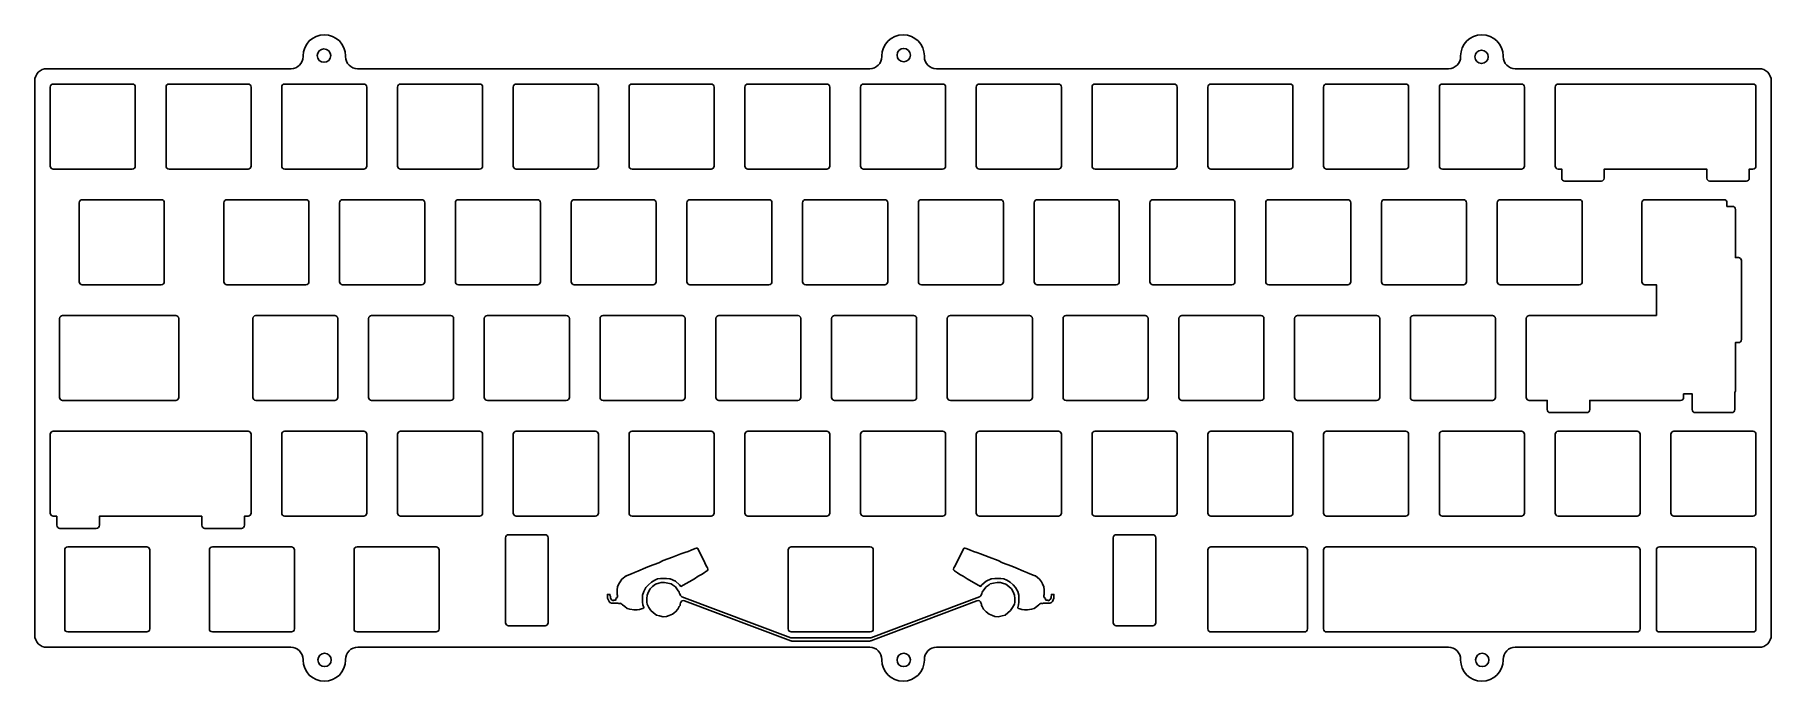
# Model space of a CAD drawing. Header units: millimetres. Extents: x 0 to 286, y 101 to 207.
import ezdxf

# ---------------------------------------------------------------- set-up
doc = ezdxf.new("R2010")
doc.units = ezdxf.units.MM
doc.layers.get('0').update_dxf_attribs({"linetype": 'CONTINUOUS'})

msp = doc.modelspace()

# ---------------------------------------------------------------- linework, layer by layer
for p, q in [((5.46, 122.98), (18.46, 122.98)), ((29.27, 122.98), (42.27, 122.98)), ((53.08, 122.98), (66.08, 122.98)), ((77.52, 110.48), (77.52, 124.48)), ((78.02, 124.98), (84.02, 124.98)), ((84.52, 124.48), (84.52, 110.48)), ((124.52, 122.98), (137.52, 122.98)), ((177.52, 110.48), (177.52, 124.48)), ((178.02, 124.98), (184.02, 124.98)), ((184.52, 124.48), (184.52, 110.48)), ((4.96, 109.48), (4.96, 122.48)), ((18.96, 122.48), (18.96, 109.48)), ((28.77, 109.48), (28.77, 122.48)), ((42.77, 122.48), (42.77, 109.48)), ((52.58, 109.48), (52.58, 122.48)), ((66.58, 122.48), (66.58, 109.48)), ((124.02, 109.48), (124.02, 122.48)), ((138.02, 122.48), (138.02, 109.48)), ((18.46, 108.98), (5.46, 108.98)), ((42.27, 108.98), (29.27, 108.98)), ((66.08, 108.98), (53.08, 108.98)), ((84.02, 109.98), (78.02, 109.98)), ((137.52, 108.98), (124.52, 108.98)), ((184.02, 109.98), (178.02, 109.98))]:
    msp.add_line(p, q)
for points in [[(139.43, 104.35), (139.43, 104.45, 0.414214), (137.43, 106.45), (53.18, 106.45, 0.414214), (51.18, 104.45), (51.18, 104.35, -1), (44.18, 104.35), (44.18, 104.45, 0.414214), (42.18, 106.45), (2.03, 106.45, -0.414214), (0.03, 108.45), (0.03, 199.7, -0.414214), (2.03, 201.7), (42.2, 201.7, 0.410949), (44.18, 203.7), (44.18, 203.8, -1), (51.18, 203.8), (51.18, 203.7, 0.410949), (53.16, 201.7), (137.45, 201.7, 0.410949), (139.43, 203.7), (139.43, 203.8, -1), (146.43, 203.8), (146.43, 203.7, 0.410949), (148.41, 201.7), (232.7, 201.7, 0.410949), (234.68, 203.7), (234.68, 203.8, -1), (241.68, 203.8), (241.68, 203.7, 0.410949), (243.66, 201.7), (283.8, 201.7, -0.414214), (285.8, 199.7), (285.8, 108.45, -0.414214), (283.8, 106.45), (243.68, 106.45, 0.414214), (241.68, 104.45), (241.68, 104.35, -1), (234.68, 104.35), (234.68, 104.45, 0.414214), (232.68, 106.45), (148.43, 106.45, 0.414214), (146.43, 104.45), (146.43, 104.35, -1)], [(2.58, 198.68), (2.58, 185.68, 0.414214), (3.08, 185.18), (16.08, 185.18, 0.414214), (16.58, 185.68), (16.58, 198.68, 0.414214), (16.08, 199.18), (3.08, 199.18, 0.414214)], [(35.63, 185.68), (35.63, 198.68, 0.414214), (35.13, 199.18), (22.13, 199.18, 0.414214), (21.63, 198.68), (21.63, 185.68, 0.414214), (22.13, 185.18), (35.13, 185.18, 0.414214)], [(54.68, 185.68), (54.68, 198.68, 0.414214), (54.18, 199.18), (41.18, 199.18, 0.414214), (40.68, 198.68), (40.68, 185.68, 0.414214), (41.18, 185.18), (54.18, 185.18, 0.414214)], [(59.73, 198.68, -0.414214), (60.23, 199.18), (73.23, 199.18, -0.414214), (73.73, 198.68), (73.73, 185.68, -0.414214), (73.23, 185.18), (60.23, 185.18, -0.414214), (59.73, 185.68)], [(79.28, 185.18), (92.28, 185.18, 0.414214), (92.78, 185.68), (92.78, 198.68, 0.414214), (92.28, 199.18), (79.28, 199.18, 0.414214), (78.78, 198.68), (78.78, 185.68, 0.414214)], [(98.33, 185.18), (111.33, 185.18, 0.414214), (111.83, 185.68), (111.83, 198.68, 0.414214), (111.33, 199.18), (98.33, 199.18, 0.414214), (97.83, 198.68), (97.83, 185.68, 0.414214)], [(130.38, 199.18, -0.414214), (130.88, 198.68), (130.88, 185.68, -0.414214), (130.38, 185.18), (117.38, 185.18, -0.414214), (116.88, 185.68), (116.88, 198.68, -0.414214), (117.38, 199.18)], [(149.43, 199.18, -0.414214), (149.93, 198.68), (149.93, 185.68, -0.414214), (149.43, 185.18), (136.43, 185.18, -0.414214), (135.93, 185.68), (135.93, 198.68, -0.414214), (136.43, 199.18)], [(155.48, 185.18), (168.48, 185.18, 0.414214), (168.98, 185.68), (168.98, 198.68, 0.414214), (168.48, 199.18), (155.48, 199.18, 0.414214), (154.98, 198.68), (154.98, 185.68, 0.414214)], [(188.03, 185.68), (188.03, 198.68, 0.414214), (187.53, 199.18), (174.53, 199.18, 0.414214), (174.03, 198.68), (174.03, 185.68, 0.414214), (174.53, 185.18), (187.53, 185.18, 0.414214)], [(193.08, 198.68), (193.08, 185.68, 0.414214), (193.58, 185.18), (206.58, 185.18, 0.414214), (207.08, 185.68), (207.08, 198.68, 0.414214), (206.58, 199.18), (193.58, 199.18, 0.414214)], [(226.13, 185.68, -0.414214), (225.63, 185.18), (212.63, 185.18, -0.414214), (212.13, 185.68), (212.13, 198.68, -0.414214), (212.63, 199.18), (225.63, 199.18, -0.414214), (226.13, 198.68)], [(245.18, 185.68), (245.18, 198.68, 0.414214), (244.68, 199.18), (231.68, 199.18, 0.414214), (231.18, 198.68), (231.18, 185.68, 0.414214), (231.68, 185.18), (244.68, 185.18, 0.414214)], [(258.31, 183.68, -0.414214), (257.81, 183.18), (251.81, 183.18, -0.414214), (251.31, 183.68), (251.31, 185.18), (250.73, 185.18, -0.414214), (250.23, 185.68), (250.23, 198.68, -0.414214), (250.73, 199.18), (282.78, 199.18, -0.414214), (283.28, 198.68), (283.28, 185.68, -0.414214), (282.78, 185.18), (282.19, 185.18), (282.19, 183.68, -0.414214), (281.69, 183.18), (275.69, 183.18, -0.414214), (275.19, 183.68), (275.19, 185.18), (258.31, 185.18)], [(7.34, 179.63), (7.34, 166.63, 0.414214), (7.84, 166.13), (20.84, 166.13, 0.414214), (21.34, 166.63), (21.34, 179.63, 0.414214), (20.84, 180.13), (7.84, 180.13, 0.414214)], [(31.65, 166.13, -0.414214), (31.15, 166.63), (31.15, 179.63, -0.414214), (31.65, 180.13), (44.65, 180.13, -0.414214), (45.15, 179.63), (45.15, 166.63, -0.414214), (44.65, 166.13)], [(63.7, 180.13, -0.414214), (64.2, 179.63), (64.2, 166.63, -0.414214), (63.7, 166.13), (50.7, 166.13, -0.414214), (50.2, 166.63), (50.2, 179.63, -0.414214), (50.7, 180.13)], [(83.25, 166.63, -0.414214), (82.75, 166.13), (69.75, 166.13, -0.414214), (69.25, 166.63), (69.25, 179.63, -0.414214), (69.75, 180.13), (82.75, 180.13, -0.414214), (83.25, 179.63)], [(102.3, 166.63, -0.414214), (101.8, 166.13), (88.8, 166.13, -0.414214), (88.3, 166.63), (88.3, 179.63, -0.414214), (88.8, 180.13), (101.8, 180.13, -0.414214), (102.3, 179.63)], [(120.85, 180.13, -0.414214), (121.35, 179.63), (121.35, 166.63, -0.414214), (120.85, 166.13), (107.85, 166.13, -0.414214), (107.35, 166.63), (107.35, 179.63, -0.414214), (107.85, 180.13)], [(140.4, 166.63), (140.4, 179.63, 0.414214), (139.9, 180.13), (126.9, 180.13, 0.414214), (126.4, 179.63), (126.4, 166.63, 0.414214), (126.9, 166.13), (139.9, 166.13, 0.414214)], [(158.95, 180.13, -0.414214), (159.45, 179.63), (159.45, 166.63, -0.414214), (158.95, 166.13), (145.95, 166.13, -0.414214), (145.45, 166.63), (145.45, 179.63, -0.414214), (145.95, 180.13)], [(178.5, 166.63), (178.5, 179.63, 0.414214), (178, 180.13), (165, 180.13, 0.414214), (164.5, 179.63), (164.5, 166.63, 0.414214), (165, 166.13), (178, 166.13, 0.414214)], [(184.05, 166.13, -0.414214), (183.55, 166.63), (183.55, 179.63, -0.414214), (184.05, 180.13), (197.05, 180.13, -0.414214), (197.55, 179.63), (197.55, 166.63, -0.414214), (197.05, 166.13)], [(202.6, 179.63), (202.6, 166.63, 0.414214), (203.1, 166.13), (216.1, 166.13, 0.414214), (216.6, 166.63), (216.6, 179.63, 0.414214), (216.1, 180.13), (203.1, 180.13, 0.414214)], [(221.65, 179.63), (221.65, 166.63, 0.414214), (222.15, 166.13), (235.15, 166.13, 0.414214), (235.65, 166.63), (235.65, 179.63, 0.414214), (235.15, 180.13), (222.15, 180.13, 0.414214)], [(254.2, 180.13, -0.414214), (254.7, 179.63), (254.7, 166.63, -0.414214), (254.2, 166.13), (241.2, 166.13, -0.414214), (240.7, 166.63), (240.7, 179.63, -0.414214), (241.2, 180.13)], [(266.9, 161.08), (245.96, 161.08, 0.414214), (245.46, 160.58), (245.46, 147.58, 0.414214), (245.96, 147.08), (248.93, 147.08), (248.93, 145.58, 0.414214), (249.43, 145.08), (255.43, 145.08, 0.414214), (255.93, 145.58), (255.93, 147.08), (270.87, 147.08, 0.414214), (271.37, 147.58), (271.37, 148.16), (272.81, 148.16), (272.81, 145.58, 0.414214), (273.31, 145.08), (279.31, 145.08, 0.414214), (279.81, 145.58), (279.81, 148.38, 0.150834), (279.9, 148.66), (279.9, 156.6), (280.4, 156.6, 0.414214), (280.9, 157.1), (280.9, 170.1, 0.414214), (280.4, 170.6), (279.9, 170.6), (279.9, 178.54, 0.414214), (279.4, 179.04), (278.51, 179.04), (278.51, 179.63, 0.414214), (278.01, 180.13), (265.01, 180.13, 0.414214), (264.51, 179.63), (264.51, 166.63, 0.414214), (265.01, 166.13), (266.9, 166.13)], [(10.21, 161.08, -0.005579), (10.22, 161.08), (23.22, 161.08, -0.414214), (23.72, 160.58), (23.72, 147.58, -0.414214), (23.22, 147.08), (4.62, 147.08, -0.414214), (4.12, 147.58), (4.12, 160.58, -0.414214), (4.62, 161.08), (5.62, 161.08, -0.005579), (5.63, 161.08)], [(49.91, 147.58, -0.414214), (49.41, 147.08), (36.41, 147.08, -0.414214), (35.91, 147.58), (35.91, 160.58, -0.414214), (36.41, 161.08), (49.41, 161.08, -0.414214), (49.91, 160.58)], [(55.46, 147.08), (68.46, 147.08, 0.414214), (68.96, 147.58), (68.96, 160.58, 0.414214), (68.46, 161.08), (55.46, 161.08, 0.414214), (54.96, 160.58), (54.96, 147.58, 0.414214)], [(87.51, 161.08), (74.51, 161.08, 0.414214), (74.01, 160.58), (74.01, 147.58, 0.414214), (74.51, 147.08), (87.51, 147.08, 0.414214), (88.01, 147.58), (88.01, 160.58, 0.414214)], [(106.56, 161.08), (93.56, 161.08, 0.414214), (93.06, 160.58), (93.06, 147.58, 0.414214), (93.56, 147.08), (106.56, 147.08, 0.414214), (107.06, 147.58), (107.06, 160.58, 0.414214)], [(112.11, 160.58), (112.11, 147.58, 0.414214), (112.61, 147.08), (125.61, 147.08, 0.414214), (126.11, 147.58), (126.11, 160.58, 0.414214), (125.61, 161.08), (112.61, 161.08, 0.414214)], [(145.16, 147.58), (145.16, 160.58, 0.414214), (144.66, 161.08), (131.66, 161.08, 0.414214), (131.16, 160.58), (131.16, 147.58, 0.414214), (131.66, 147.08), (144.66, 147.08, 0.414214)], [(150.21, 160.58, -0.414214), (150.71, 161.08), (163.71, 161.08, -0.414214), (164.21, 160.58), (164.21, 147.58, -0.414214), (163.71, 147.08), (150.71, 147.08, -0.414214), (150.21, 147.58)], [(169.26, 160.58), (169.26, 147.58, 0.414214), (169.76, 147.08), (182.76, 147.08, 0.414214), (183.26, 147.58), (183.26, 160.58, 0.414214), (182.76, 161.08), (169.76, 161.08, 0.414214)], [(188.81, 147.08, -0.414214), (188.31, 147.58), (188.31, 160.58, -0.414214), (188.81, 161.08), (201.81, 161.08, -0.414214), (202.31, 160.58), (202.31, 147.58, -0.414214), (201.81, 147.08)], [(207.36, 160.58, -0.414214), (207.86, 161.08), (220.86, 161.08, -0.414214), (221.36, 160.58), (221.36, 147.58, -0.414214), (220.86, 147.08), (207.86, 147.08, -0.414214), (207.36, 147.58)], [(240.41, 147.58), (240.41, 160.58, 0.414214), (239.91, 161.08), (226.91, 161.08, 0.414214), (226.41, 160.58), (226.41, 147.58, 0.414214), (226.91, 147.08), (239.91, 147.08, 0.414214)], [(27.54, 128.03), (27.54, 126.53, 0.414214), (28.04, 126.03), (34.04, 126.03, 0.414214), (34.54, 126.53), (34.54, 128.03), (35.13, 128.03, 0.414214), (35.63, 128.53), (35.63, 141.53, 0.414214), (35.13, 142.03), (3.08, 142.03, 0.414214), (2.58, 141.53), (2.58, 128.53, 0.414214), (3.08, 128.03), (3.66, 128.03), (3.66, 126.53, 0.414214), (4.16, 126.03), (10.16, 126.03, 0.414214), (10.66, 126.53), (10.66, 128.03)], [(40.68, 141.53), (40.68, 128.53, 0.414214), (41.18, 128.03), (54.18, 128.03, 0.414214), (54.68, 128.53), (54.68, 141.53, 0.414214), (54.18, 142.03), (41.18, 142.03, 0.414214)], [(60.23, 128.03), (73.23, 128.03, 0.414214), (73.73, 128.53), (73.73, 141.53, 0.414214), (73.23, 142.03), (60.23, 142.03, 0.414214), (59.73, 141.53), (59.73, 128.53, 0.414214)], [(92.78, 128.53, -0.414214), (92.28, 128.03), (79.28, 128.03, -0.414214), (78.78, 128.53), (78.78, 141.53, -0.414214), (79.28, 142.03), (92.28, 142.03, -0.414214), (92.78, 141.53)], [(98.33, 128.03), (111.33, 128.03, 0.414214), (111.83, 128.53), (111.83, 141.53, 0.414214), (111.33, 142.03), (98.33, 142.03, 0.414214), (97.83, 141.53), (97.83, 128.53, 0.414214)], [(117.38, 128.03), (130.38, 128.03, 0.414214), (130.88, 128.53), (130.88, 141.53, 0.414214), (130.38, 142.03), (117.38, 142.03, 0.414214), (116.88, 141.53), (116.88, 128.53, 0.414214)], [(136.43, 128.03), (149.43, 128.03, 0.414214), (149.93, 128.53), (149.93, 141.53, 0.414214), (149.43, 142.03), (136.43, 142.03, 0.414214), (135.93, 141.53), (135.93, 128.53, 0.414214)], [(168.98, 128.53, -0.414214), (168.48, 128.03), (155.48, 128.03, -0.414214), (154.98, 128.53), (154.98, 141.53, -0.414214), (155.48, 142.03), (168.48, 142.03, -0.414214), (168.98, 141.53)], [(174.03, 141.53), (174.03, 128.53, 0.414214), (174.53, 128.03), (187.53, 128.03, 0.414214), (188.03, 128.53), (188.03, 141.53, 0.414214), (187.53, 142.03), (174.53, 142.03, 0.414214)], [(193.58, 128.03), (206.58, 128.03, 0.414214), (207.08, 128.53), (207.08, 141.53, 0.414214), (206.58, 142.03), (193.58, 142.03, 0.414214), (193.08, 141.53), (193.08, 128.53, 0.414214)], [(212.63, 128.03), (225.63, 128.03, 0.414214), (226.13, 128.53), (226.13, 141.53, 0.414214), (225.63, 142.03), (212.63, 142.03, 0.414214), (212.13, 141.53), (212.13, 128.53, 0.414214)], [(231.18, 141.53), (231.18, 128.53, 0.414214), (231.68, 128.03), (244.68, 128.03, 0.414214), (245.18, 128.53), (245.18, 141.53, 0.414214), (244.68, 142.03), (231.68, 142.03, 0.414214)], [(250.73, 128.03), (263.73, 128.03, 0.414214), (264.23, 128.53), (264.23, 141.53, 0.414214), (263.73, 142.03), (250.73, 142.03, 0.414214), (250.23, 141.53), (250.23, 128.53, 0.414214)], [(269.78, 128.03), (282.78, 128.03, 0.414214), (283.28, 128.53), (283.28, 141.53, 0.414214), (282.78, 142.03), (269.78, 142.03, 0.414214), (269.28, 141.53), (269.28, 128.53, 0.414214)], [(208.96, 122.98), (193.58, 122.98, 0.414214), (193.08, 122.48), (193.08, 109.48, 0.414214), (193.58, 108.98), (208.96, 108.98, 0.414214), (209.46, 109.48), (209.46, 122.48, 0.414214)], [(263.73, 122.98), (212.63, 122.98, 0.414214), (212.13, 122.48), (212.13, 109.48, 0.414214), (212.63, 108.98), (263.73, 108.98, 0.414214), (264.23, 109.48), (264.23, 122.48, 0.414214)], [(282.78, 122.98), (267.4, 122.98, 0.414214), (266.9, 122.48), (266.9, 109.48, 0.414214), (267.4, 108.98), (282.78, 108.98, 0.414214), (283.28, 109.48), (283.28, 122.48, 0.414214)], [(124.61, 107.48, -0.090482), (124.44, 107.51), (106.95, 114.11, 0.445214), (106.29, 113.77), (106.22, 113.56), (106.22, 113.35), (106.08, 113.14), (105.87, 112.72), (105.46, 112.31), (104.97, 111.89), (104.42, 111.68), (104, 111.54), (103.44, 111.47), (102.82, 111.61), (102.33, 111.75), (101.85, 112.1), (101.43, 112.52), (101.08, 113), (100.81, 113.56), (100.74, 113.9), (100.74, 114.46), (100.81, 115.02), (101.01, 115.57), (101.29, 116.06), (101.71, 116.47), (102.19, 116.82), (102.75, 117.03), (103.1, 117.1), (103.65, 117.1), (104.21, 117.03), (104.76, 116.89), (104.97, 116.75), (105.46, 116.4), (105.81, 115.92), (106.08, 115.5), (106.15, 115.29), (106.22, 115.15), (106.29, 114.95, 0.148513), (106.52, 114.77), (124.44, 108.01, 0.090482), (124.61, 107.98), (137.43, 107.98, 0.090482), (137.61, 108.01), (155.52, 114.77, 0.148513), (155.75, 114.95), (155.82, 115.15), (155.89, 115.29), (155.96, 115.5), (156.24, 115.92), (156.58, 116.4), (157.07, 116.75), (157.28, 116.89), (157.83, 117.03), (158.39, 117.1), (158.94, 117.1), (159.29, 117.03), (159.85, 116.82), (160.33, 116.47), (160.75, 116.06), (161.03, 115.57), (161.24, 115.02), (161.3, 114.46), (161.3, 113.9), (161.24, 113.56), (160.96, 113), (160.61, 112.52), (160.19, 112.1), (159.71, 111.75), (159.22, 111.61), (158.6, 111.47), (158.04, 111.54), (157.62, 111.68), (157.07, 111.89), (156.58, 112.31), (156.17, 112.72), (155.96, 113.14), (155.82, 113.35), (155.82, 113.56), (155.75, 113.77, 0.445214), (155.09, 114.11), (137.61, 107.51, -0.090482), (137.43, 107.48)]]:
    msp.add_lwpolyline(points, format="xyb", close=True)
for points in [[(97.4, 118.21), (97.33, 118.21), (96.64, 117.65), (96.36, 117.24), (96.15, 116.89), (95.94, 116.4), (95.87, 115.92), (95.87, 115.15), (95.94, 114.95), (95.94, 114.81), (95.87, 114.67), (95.67, 114.46), (95.67, 114.25), (95.53, 114.18), (95.25, 114.18), (95.25, 114.11), (95.04, 114.18), (94.9, 114.32), (94.76, 114.6), (94.76, 114.81), (94.69, 115.02), (94.69, 115.15), (94.28, 115.15), (94.28, 114.53), (94.56, 113.97), (94.69, 113.84), (94.97, 113.7), (96.01, 113.7), (96.15, 113.63), (96.29, 113.63), (96.43, 113.7), (96.5, 113.63), (96.64, 113.56), (96.78, 113.42), (97.12, 113.14), (97.54, 112.86), (97.96, 112.72), (98.65, 112.59), (99.14, 112.59), (99.56, 112.65), (99.9, 112.79), (100.11, 112.86), (100.25, 112.93), (100.25, 113), (100.11, 113.42), (100.04, 113.9), (100.04, 115.02), (100.25, 115.64), (100.6, 116.27), (101.01, 116.75), (101.5, 117.17), (102.06, 117.52), (102.54, 117.72), (103.03, 117.79), (104, 117.79), (104.49, 117.72), (104.62, 117.72), (105.46, 117.31), (106.15, 116.75), (106.36, 116.47), (108.58, 117.72), (109.21, 118.14), (109.76, 118.42), (110.18, 118.7), (110.46, 118.9), (110.67, 119.04), (110.81, 119.18), (110.81, 119.32), (110.74, 119.53), (110.53, 119.88), (110.32, 120.36), (109.14, 122.72), (109.07, 122.79), (108.93, 122.79), (108.72, 122.72), (108.03, 122.45), (107.54, 122.24), (106.99, 122.03), (106.36, 121.82), (104.97, 121.27), (103.44, 120.71), (102.75, 120.36), (101.22, 119.81), (100.53, 119.53), (99.28, 118.97), (98.72, 118.77), (98.24, 118.56), (97.54, 118.28)], [(165.89, 113.63), (166.03, 113.7), (167.07, 113.7), (167.35, 113.84), (167.49, 113.97), (167.76, 114.53), (167.76, 115.15), (167.35, 115.15), (167.35, 115.02), (167.28, 114.81), (167.28, 114.6), (167.14, 114.32), (167, 114.18), (166.79, 114.11), (166.79, 114.18), (166.51, 114.18), (166.37, 114.25), (166.37, 114.46), (166.17, 114.67), (166.1, 114.81), (166.1, 114.95), (166.17, 115.15), (166.17, 115.92), (166.1, 116.4), (165.89, 116.89), (165.68, 117.24), (165.4, 117.65), (164.71, 118.21), (164.64, 118.21), (164.5, 118.28), (163.8, 118.56), (163.32, 118.77), (162.76, 118.97), (161.51, 119.53), (160.82, 119.81), (159.29, 120.36), (158.6, 120.71), (157.07, 121.27), (155.68, 121.82), (155.05, 122.03), (154.5, 122.24), (154.01, 122.45), (153.32, 122.72), (153.11, 122.79), (152.97, 122.79), (152.9, 122.72), (151.72, 120.36), (151.51, 119.88), (151.3, 119.53), (151.24, 119.32), (151.24, 119.18), (151.37, 119.04), (151.58, 118.9), (151.86, 118.7), (152.28, 118.42), (152.83, 118.14), (153.46, 117.72), (155.68, 116.47), (155.89, 116.75), (156.58, 117.31), (157.42, 117.72), (157.55, 117.72), (158.04, 117.79), (159.01, 117.79), (159.5, 117.72), (159.99, 117.52), (160.54, 117.17), (161.03, 116.75), (161.44, 116.27), (161.79, 115.64), (162, 115.02), (162, 113.9), (161.93, 113.42), (161.79, 113), (161.79, 112.93), (161.93, 112.86), (162.14, 112.79), (162.49, 112.65), (162.9, 112.59), (163.39, 112.59), (164.08, 112.72), (164.5, 112.86), (164.92, 113.14), (165.26, 113.42), (165.4, 113.56), (165.54, 113.63), (165.61, 113.7), (165.75, 113.63)]]:
    msp.add_lwpolyline(points, close=True)
for centre in [(47.63, 203.86), (143.03, 203.94), (238.13, 203.66), (47.73, 104.36), (143.03, 104.36), (238.23, 104.36)]:
    msp.add_circle(centre, 1.1)
for centre, start, end in [((5.46, 122.48), 90, 180), ((18.46, 122.48), 0, 90), ((18.46, 122.48), 89.9163, 90), ((29.27, 122.48), 90, 180), ((42.27, 122.48), 89.9163, 90), ((42.27, 122.48), 0, 90), ((53.08, 122.48), 90, 180), ((66.08, 122.48), 89.9163, 90), ((66.08, 122.48), 0, 90), ((78.02, 124.48), 90, 180), ((84.02, 124.48), 89.9163, 90), ((84.02, 124.48), 0, 90), ((124.52, 122.48), 90, 180), ((137.52, 122.48), 89.9163, 90), ((137.52, 122.48), 0, 90), ((178.02, 124.48), 90, 180), ((184.02, 124.48), 89.9163, 90), ((184.02, 124.48), 0, 90), ((5.46, 109.48), 180, 270), ((18.46, 109.48), -90, 0), ((18.46, 109.48), 270, 270.0837), ((29.27, 109.48), 180, 270), ((42.27, 109.48), -90, 0), ((42.27, 109.48), 270, 270.0837), ((53.08, 109.48), 180, 270), ((66.08, 109.48), -90, 0), ((66.08, 109.48), 270, 270.0837), ((78.02, 110.48), 180, 270), ((84.02, 110.48), -90, 0), ((84.02, 110.48), 270, 270.0837), ((124.52, 109.48), 180, 270), ((137.52, 109.48), -90, 0), ((137.52, 109.48), 270, 270.0837), ((178.02, 110.48), 180, 270), ((184.02, 110.48), -90, 0), ((184.02, 110.48), 270, 270.0837)]:
    msp.add_arc(centre, 0.5, start, end)

doc.saveas('drawing.dxf')
